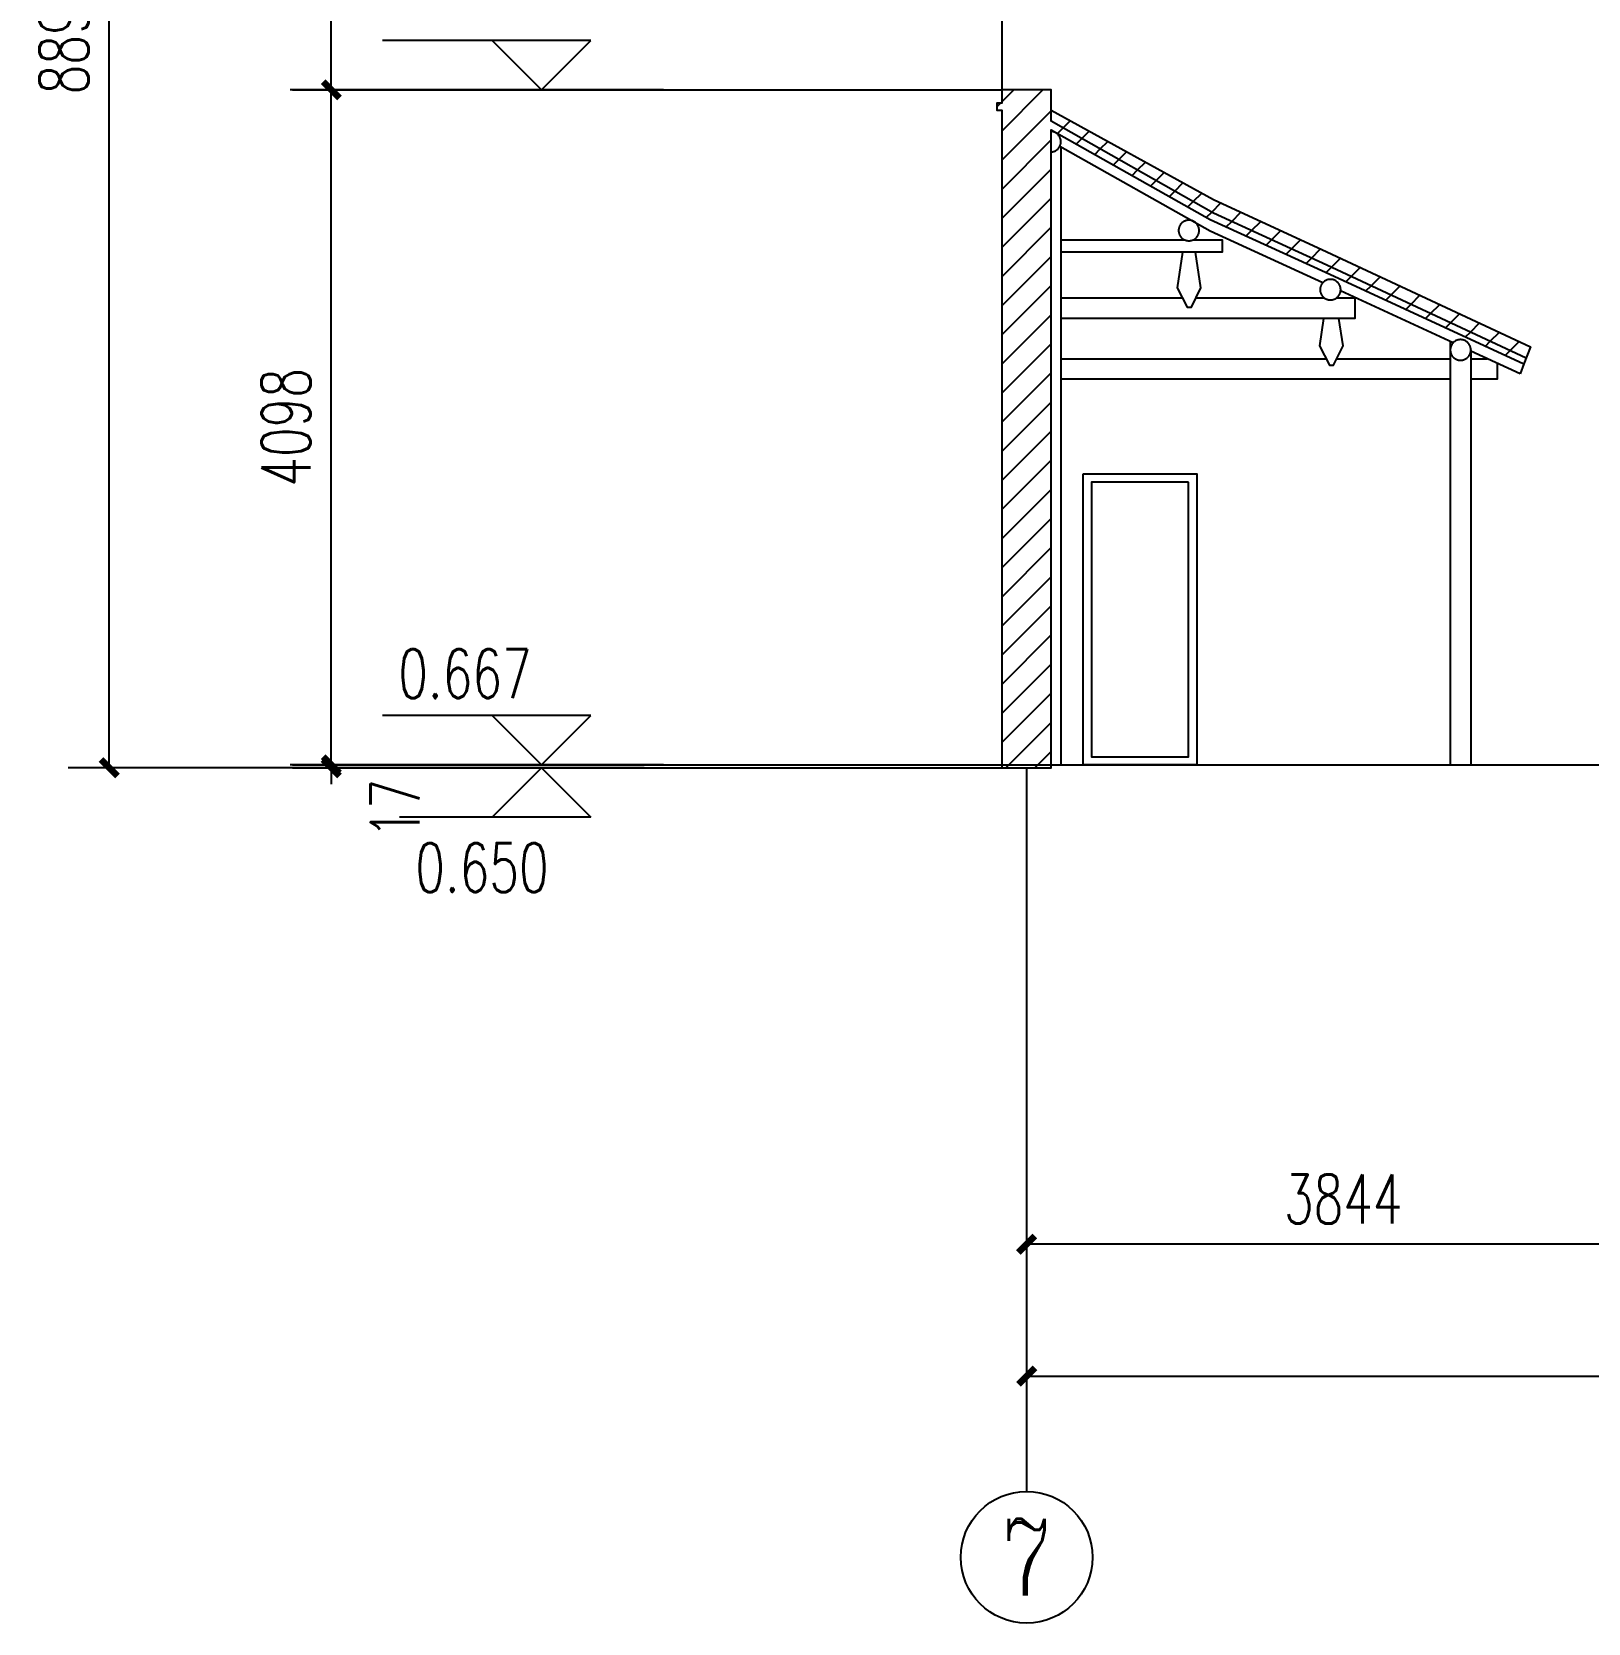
# Model space of a CAD drawing. Extents: x -20250 to 331240, y -699 to 63168.
# Drawn here: x 182935 to 192385, y 2655 to 12315 of the extents above; entities that cross this region are included whole.
import ezdxf
from ezdxf.enums import TextEntityAlignment as Align

# ---------------------------------------------------------------- set-up
doc = ezdxf.new("R2010")
doc.units = 0
doc.header["$LTSCALE"] = 1000
doc.header["$MEASUREMENT"] = 0
for name, color, linetype in [('AXIS', 3, 'Continuous'), ('AXIS_TEXT', 7, 'Continuous'), ('DIM_ELEV', 3, 'Continuous'), ('DOTE', 1, 'Continuous'), ('PUB_DIM', 3, 'Continuous'), ('PUB_HATCH', 8, 'Continuous'), ('PUB_TEXT', 7, 'Continuous'), ('WALL', 9, 'Continuous'), ('门', 4, 'Continuous')]:
    doc.layers.add(name, color=color, linetype=linetype)
doc.styles.add('_TCH_AXIS', font='COMPLEX', dxfattribs={"bigfont": 'GBCBIG'})
doc.styles.add('_TCH_DIM', font='SIMPLEX', dxfattribs={"bigfont": 'GBCBIG'})
doc.styles.add('_TCH_DIM_T3', font='SIMPLEX', dxfattribs={"width": 0.705882, "bigfont": 'GBCBIG'})
doc.dimstyles.new('_TCH_ARCH&&100', dxfattribs={"dimtxt": 297.5, "dimasz": 100, "dimexe": 250, "dimexo": 300, "dimgap": 126.25, "dimtad": 1, "dimdec": 0, "dimzin": 0, "dimdsep": 46, "dimtxsty": '_TCH_DIM_T3', "dimblk": 'ARCHTICK', "dimcen": 0.09, "dimclrt": 7, "dimazin": 2, "dimtfac": 1, "dimtdec": 0, "dimtix": 1, "dimtmove": 2, "dimatfit": 3, "dimfxl": 1, "dimtolj": 1, "dimtzin": 0, "dimarcsym": 0})
pattern_1 = [(45, (-59853.03, 80703.54), (-88.388383, 88.388383), [])]

# ---------------------------------------------------------------- blocks, each defined once
blk = doc.blocks.new('_ArchTick')
at = {"color": 0, "linetype": 'ByBlock', "const_width": 0.4}
blk.add_lwpolyline([(-0.5, -0.5), (0.5, 0.5)], dxfattribs=at)
blk = doc.blocks.new('*D22')
at = {"layer": 'AXIS', "color": 0, "lineweight": -2, "transparency": 16777216}
for p, q in [((188975.5, 7154.5), (188975.5, 4704.5)), ((192819.7, 7154.5), (192819.7, 4704.5)), ((192819.7, 4954.5), (188975.5, 4954.5))]:
    blk.add_line(p, q, dxfattribs=at)
at = {"layer": 'Defpoints', "color": 0, "transparency": 16777216}
for p in [(188975.5, 7454.5), (192819.7, 7454.5), (188975.5, 4954.5)]:
    blk.add_point(p, dxfattribs=at)
at = {"layer": 'AXIS', "color": 0, "lineweight": -2, "transparency": 16777216, "xscale": 100, "yscale": 100, "zscale": 100, "rotation": 180.0000000000002}
blk.add_blockref('_ArchTick', (188975.5, 4954.5), dxfattribs=at)
at = {"layer": 'AXIS', "color": 0, "lineweight": -2, "transparency": 16777216, "xscale": 100, "yscale": 100, "zscale": 100}
blk.add_blockref('_ArchTick', (192819.7, 4954.5), dxfattribs=at)
at = {"layer": 'AXIS', "color": 7, "transparency": 16777216, "insert": (190897.6, 5229.5), "char_height": 297.5, "attachment_point": 5, "style": '_TCH_DIM_T3'}
blk.add_mtext('\\A1;3844', dxfattribs=at)
blk = doc.blocks.new('*D60')
at = {"layer": 'Defpoints', "color": 0, "transparency": 16777216}
for p in [(183405.2, 16744.3), (186029.7, 16744.3), (186029.7, 7848.1)]:
    blk.add_point(p, dxfattribs=at)
at = {"layer": 'PUB_DIM', "color": 0, "lineweight": -2, "transparency": 16777216}
for p, q in [((185729.7, 16744.3), (183155.2, 16744.3)), ((183405.2, 7848.1), (183405.2, 16744.3)), ((185729.7, 7848.1), (183155.2, 7848.1))]:
    blk.add_line(p, q, dxfattribs=at)
at = {"layer": 'PUB_DIM', "color": 0, "lineweight": -2, "transparency": 16777216, "xscale": 100, "yscale": 100, "zscale": 100}
for p, rotation in [((183405.2, 16744.3), 90), ((183405.2, 7848.1), 270)]:
    blk.add_blockref('_ArchTick', p, dxfattribs=dict(at, rotation=rotation))
at = {"layer": 'PUB_DIM', "color": 7, "transparency": 16777216, "insert": (183130.2, 12296.2), "char_height": 297.5, "attachment_point": 5, "rotation": 90, "style": '_TCH_DIM_T3'}
blk.add_mtext('\\A1;8896', dxfattribs=at)
blk = doc.blocks.new('*D61')
at = {"layer": 'Defpoints', "color": 0, "transparency": 16777216}
for p in [(184753.1, 7864.9), (186329.7, 7864.9), (186329.7, 7848.1)]:
    blk.add_point(p, dxfattribs=at)
at = {"layer": 'PUB_DIM', "color": 0, "lineweight": -2, "transparency": 16777216}
for p, q in [((184753.1, 7864.9), (184753.1, 7964.9)), ((186029.7, 7864.9), (184503.1, 7864.9)), ((186029.7, 7848.1), (184503.1, 7848.1)), ((184753.1, 7848.1), (184753.1, 7864.9)), ((184753.1, 7848.1), (184753.1, 7748.1))]:
    blk.add_line(p, q, dxfattribs=at)
at = {"layer": 'PUB_DIM', "color": 0, "lineweight": -2, "transparency": 16777216, "xscale": 100, "yscale": 100, "zscale": 100}
for p, rotation in [((184753.1, 7864.9), 270), ((184753.1, 7848.1), 90)]:
    blk.add_blockref('_ArchTick', p, dxfattribs=dict(at, rotation=rotation))
at = {"layer": 'PUB_DIM', "color": 7, "transparency": 16777216, "insert": (185140.7, 7598.1), "char_height": 297.5, "attachment_point": 5, "rotation": 90, "style": '_TCH_DIM_T3'}
blk.add_mtext('\\A1;17', dxfattribs=at)
blk = doc.blocks.new('*D62')
at = {"layer": 'Defpoints', "color": 0, "transparency": 16777216}
for p in [(184753.1, 11962.8), (186329.7, 11962.8), (186329.7, 7864.9)]:
    blk.add_point(p, dxfattribs=at)
at = {"layer": 'PUB_DIM', "color": 0, "lineweight": -2, "transparency": 16777216}
for p, q in [((186029.7, 11962.8), (184503.1, 11962.8)), ((184753.1, 7864.9), (184753.1, 11962.8)), ((186029.7, 7864.9), (184503.1, 7864.9))]:
    blk.add_line(p, q, dxfattribs=at)
at = {"layer": 'PUB_DIM', "color": 0, "lineweight": -2, "transparency": 16777216, "xscale": 100, "yscale": 100, "zscale": 100}
for p, rotation in [((184753.1, 11962.8), 90), ((184753.1, 7864.9), 270)]:
    blk.add_blockref('_ArchTick', p, dxfattribs=dict(at, rotation=rotation))
at = {"layer": 'PUB_DIM', "color": 7, "transparency": 16777216, "insert": (184478.1, 9913.9), "char_height": 297.5, "attachment_point": 5, "rotation": 90, "style": '_TCH_DIM_T3'}
blk.add_mtext('\\A1;4098', dxfattribs=at)
blk = doc.blocks.new('*D63')
at = {"layer": 'Defpoints', "color": 0, "transparency": 16777216}
for p in [(184753.1, 14214.5), (186329.7, 14214.5), (186329.7, 11962.8)]:
    blk.add_point(p, dxfattribs=at)
at = {"layer": 'PUB_DIM', "color": 0, "lineweight": -2, "transparency": 16777216}
for p, q in [((186029.7, 14214.5), (184503.1, 14214.5)), ((184753.1, 11962.8), (184753.1, 14214.5)), ((186029.7, 11962.8), (184503.1, 11962.8))]:
    blk.add_line(p, q, dxfattribs=at)
at = {"layer": 'PUB_DIM', "color": 0, "lineweight": -2, "transparency": 16777216, "xscale": 100, "yscale": 100, "zscale": 100}
for p, rotation in [((184753.1, 14214.5), 90), ((184753.1, 11962.8), 270)]:
    blk.add_blockref('_ArchTick', p, dxfattribs=dict(at, rotation=rotation))
at = {"layer": 'PUB_DIM', "color": 7, "transparency": 16777216, "insert": (184478.1, 13088.6), "char_height": 297.5, "attachment_point": 5, "rotation": 90, "style": '_TCH_DIM_T3'}
blk.add_mtext('\\A1;2252', dxfattribs=at)
blk = doc.blocks.new('*D111')
at = {"layer": 'AXIS', "color": 0, "lineweight": -2, "transparency": 16777216}
for p, q in [((188975.5, 7154.5), (188975.5, 3904.5)), ((198638.3, 7154.5), (198638.3, 3904.5)), ((188975.5, 4154.5), (198638.3, 4154.5))]:
    blk.add_line(p, q, dxfattribs=at)
at = {"layer": 'Defpoints', "color": 0, "transparency": 16777216}
for p in [(188975.5, 7454.5), (198638.3, 7454.5), (198638.3, 4154.5)]:
    blk.add_point(p, dxfattribs=at)
at = {"layer": 'AXIS', "color": 0, "lineweight": -2, "transparency": 16777216, "xscale": 100, "yscale": 100, "zscale": 100, "rotation": 180}
blk.add_blockref('_ArchTick', (188975.5, 4154.5), dxfattribs=at)
at = {"layer": 'AXIS', "color": 0, "lineweight": -2, "transparency": 16777216, "xscale": 100, "yscale": 100, "zscale": 100}
blk.add_blockref('_ArchTick', (198638.3, 4154.5), dxfattribs=at)
at = {"layer": 'AXIS', "color": 7, "transparency": 16777216, "insert": (193806.9, 4429.5), "char_height": 297.5, "attachment_point": 5, "style": '_TCH_DIM_T3'}
blk.add_mtext('\\A1;9663', dxfattribs=at)

msp = doc.modelspace()

# ---------------------------------------------------------------- hatches: boundary and pattern name
at = {"layer": 'PUB_HATCH'}
h = msp.add_hatch(dxfattribs=at)
h.set_pattern_fill('普通砖', color=256, scale=50, style=0)
h.set_pattern_definition(pattern_1)
h.paths.add_polyline_path([(189123.6, 11962.8), (188823.9, 11962.8), (188823.9, 11881.3), (188794.1, 11881.3), (188794.1, 11839.2), (188823.9, 11839.2), (188823.9, 7848.1), (189123.6, 7848.1), (189123.6, 11719.5), (190090.6, 11176.7), (190789.2, 10855.7), (191995, 10298.9), (192008.8, 10334.7), (190798, 10897.8), (190110.6, 11215.4), (189123.6, 11773.5)])
h = msp.add_hatch(dxfattribs=at)
h.set_pattern_fill('普通砖', color=256, scale=50, style=0)
h.set_pattern_definition(pattern_1)
h.paths.add_polyline_path([(189123.6, 11839.1), (189123.6, 11773.5), (190110.6, 11215.4), (190798, 10897.8), (192008.8, 10334.7), (192035.6, 10403.7), (190798, 10979.3), (190110.6, 11296.8)])

# ---------------------------------------------------------------- linework, layer by layer
at = {"layer": 'AXIS'}
msp.add_line((188975.5, 7454.5, 0), (188975.5, 3454.5, 0), dxfattribs=at)
msp.add_circle((188975.5, 3054.5), 400, dxfattribs=at)
at = {"layer": 'DIM_ELEV'}
for p, q in [((186329.7, 12262.8), (185063.7, 12262.8)), ((186029.7, 11962.8), (185729.7, 12262.8)), ((186029.7, 11962.8), (186329.7, 12262.8)), ((186771.4, 11962.8), (185729.7, 11962.8)), ((186329.7, 8164.9), (185063.7, 8164.9)), ((186029.7, 7864.9), (185729.7, 8164.9)), ((186029.7, 7864.9), (186329.7, 8164.9)), ((186771.4, 7864.9), (185729.7, 7864.9)), ((186029.7, 7848.1), (185729.7, 7548.1)), ((186653.9, 7848.1), (185729.7, 7848.1)), ((186029.7, 7848.1), (186329.7, 7548.1)), ((186329.7, 7548.1), (185167.2, 7548.1))]:
    msp.add_line(p, q, dxfattribs=at)
at = {"layer": 'DOTE'}
msp.add_line((188975.5, 7848.7, 0), (188975.5, 7454.5, 0), dxfattribs=at)
at = {"layer": 'DOTE', "elevation": 0}
for points in [[(184518.5, 11962.8), (188823.9, 11962.8)], [(184518.5, 7864.9), (202243.7, 7864.9)], [(184518.5, 7848.1), (188823.9, 7848.1)]]:
    msp.add_lwpolyline(points, dxfattribs=at)
at = {"layer": 'WALL'}
for points in [[(198721.4, 7864.9, 0), (198721.4, 10934.2, 0), (198783.3, 10934.2, 0), (198783.3, 11961.1, 0), (198816.5, 11961.1, 0), (198816.5, 12013.8, 0), (198347.7, 12013.8, 0), (198347.7, 16387.6, 0), (198201.5, 16387.6, 0), (198201.5, 16744.3, 0), (188970.1, 16744.3, 0), (188970.1, 16387.6, 0), (188823.9, 16387.6, 0), (188823.9, 11881.3, 0), (188794.1, 11881.3, 0), (188794.1, 11839.2, 0), (188823.9, 11839.2, 0), (188823.9, 7848.1, 0), (189123.6, 7848.1, 0), (189123.6, 11719.5, 0), (190090.6, 11176.7, 0), (190789.2, 10855.7, 0), (191995, 10298.9, 0)], [(192008.8, 10334.7, 0), (190798, 10897.8, 0), (190110.6, 11215.4, 0), (189123.6, 11773.5, 0), (189123.6, 11962.8, 0), (188823.9, 11962.8, 0)], [(189123.6, 11839.2, 0), (190110.6, 11296.8, 0), (190798, 10979.3, 0), (192035.6, 10403.7, 0), (191995, 10298.9, 0), (191971.6, 10238.5, 0)], [(189123.6, 11586.2, 0), (189126.7, 11586.3, 0), (189129.7, 11586.7, 0), (189132.8, 11587.2, 0), (189135.7, 11587.8, 0), (189138.6, 11588.6, 0), (189141.5, 11589.5, 0), (189144.2, 11590.6, 0), (189147, 11591.7, 0), (189149.6, 11593, 0), (189152.2, 11594.4, 0), (189154.7, 11595.9, 0), (189157.1, 11597.6, 0), (189159.5, 11599.3, 0), (189161.7, 11601.2, 0), (189163.9, 11603.1, 0), (189166, 11605.2, 0), (189167.9, 11607.3, 0), (189169.8, 11609.5, 0), (189171.6, 11611.8, 0), (189173.2, 11614.2, 0), (189174.8, 11616.7, 0), (189176.2, 11619.3, 0), (189177.5, 11621.9, 0), (189178.7, 11624.6, 0), (189179.8, 11627.4, 0), (189180.7, 11630.2, 0), (189181.5, 11633.1, 0), (189182.2, 11636.1, 0), (189182.7, 11639.1, 0), (189183.1, 11642.1, 0), (189183.3, 11645.2, 0), (189183.4, 11648.3, 0), (189183.3, 11651.4, 0), (189183.1, 11654.5, 0), (189182.7, 11657.6, 0), (189182.2, 11660.6, 0), (189181.5, 11663.5, 0), (189180.7, 11666.4, 0), (189179.8, 11669.2, 0), (189178.7, 11672, 0), (189177.5, 11674.7, 0), (189176.2, 11677.3, 0), (189174.8, 11679.9, 0), (189173.2, 11682.4, 0), (189171.6, 11684.8, 0), (189169.8, 11687.1, 0), (189167.9, 11689.3, 0), (189166, 11691.5, 0), (189163.9, 11693.5, 0), (189161.7, 11695.5, 0), (189159.5, 11697.3, 0), (189157.1, 11699, 0), (189154.7, 11700.7, 0), (189152.2, 11702.2, 0), (189149.6, 11703.6, 0), (189147, 11704.9, 0), (189144.2, 11706.1, 0), (189141.5, 11707.1, 0), (189138.6, 11708, 0), (189135.7, 11708.8, 0), (189132.8, 11709.4, 0), (189129.7, 11709.9, 0), (189126.7, 11710.3, 0), (189123.6, 11710.5, 0)], [(190773.5, 10791.7, 0), (190090.6, 11105.6, 0), (189175.9, 11619, 0)], [(189183.4, 11614.7, 0), (189183.4, 7864.9, 0)], [(189984.4, 11051.9, 0), (190161.7, 11051.9, 0), (190161.7, 10977.7, 0), (189183.4, 10977.7, 0)], [(189183.4, 11051.9, 0), (189936.8, 11051.9, 0)], [(189922.5, 10977.7, 0), (189889.4, 10761.6, 0), (189950.4, 10643.4, 0), (189975.8, 10643.4, 0), (190033.1, 10760.3, 0), (190000, 10977.7, 0)], [(191564.4, 10426.5, 0), (190881.4, 10742, 0)], [(190857.5, 10700.7, 0), (190968.7, 10700.7, 0), (190968.7, 10575.7, 0), (189183.4, 10575.7, 0)], [(189183.4, 10700.7, 0), (189920.8, 10700.7, 0)], [(190003.9, 10700.7, 0), (190782.1, 10700.7, 0)], [(190778, 10575.7, 0), (190752.6, 10409.9, 0), (190813.6, 10291.7, 0), (190839, 10291.7, 0), (190896.3, 10408.6, 0), (190870.9, 10575.7, 0)], [(191547.3, 10434.4, 0), (191547.3, 7864.9, 0)], [(191971.6, 10238.5, 0), (191671.5, 10377.1, 0)], [(191672.3, 10384.1, 0), (191672.3, 7864.9, 0)], [(189183.4, 10330.9, 0), (190793.4, 10330.9, 0)], [(190858.2, 10330.9, 0), (191547.3, 10330.9, 0)], [(191672.3, 10330.9, 0), (191771.5, 10330.9, 0)], [(191832.3, 10302.8, 0), (191832.3, 10205.9, 0), (191672.3, 10205.9, 0)], [(191547.3, 10205.9, 0), (189183.4, 10205.9, 0)], [(189123.6, 7864.9, 0), (198721.4, 7864.9, 0)]]:
    msp.add_polyline3d(points, dxfattribs=at)
for points in [[(190023, 11109.3, 0), (190023, 11112.5, 0), (190022.7, 11115.7, 0), (190022.3, 11118.8, 0), (190021.8, 11121.9, 0), (190021.1, 11124.9, 0), (190020.2, 11127.8, 0), (190019.2, 11130.7, 0), (190018.1, 11133.6, 0), (190016.9, 11136.4, 0), (190015.5, 11139.1, 0), (190014, 11141.7, 0), (190012.4, 11144.2, 0), (190010.6, 11146.7, 0), (190008.8, 11149, 0), (190006.8, 11151.3, 0), (190004.7, 11153.5, 0), (190002.6, 11155.5, 0), (190000.3, 11157.5, 0), (189997.9, 11159.3, 0), (189995.5, 11161.1, 0), (189992.9, 11162.7, 0), (189990.3, 11164.2, 0), (189987.6, 11165.6, 0), (189984.9, 11166.8, 0), (189982, 11168, 0), (189979.1, 11168.9, 0), (189976.2, 11169.8, 0), (189973.1, 11170.5, 0), (189970.1, 11171, 0), (189967, 11171.4, 0), (189963.8, 11171.7, 0), (189960.6, 11171.7, 0), (189957.4, 11171.7, 0), (189954.2, 11171.4, 0), (189951.1, 11171, 0), (189948, 11170.5, 0), (189945, 11169.8, 0), (189942, 11168.9, 0), (189939.1, 11168, 0), (189936.3, 11166.8, 0), (189933.5, 11165.6, 0), (189930.8, 11164.2, 0), (189928.2, 11162.7, 0), (189925.7, 11161.1, 0), (189923.2, 11159.3, 0), (189920.8, 11157.5, 0), (189918.6, 11155.5, 0), (189916.4, 11153.5, 0), (189914.3, 11151.3, 0), (189912.4, 11149, 0), (189910.5, 11146.7, 0), (189908.8, 11144.2, 0), (189907.1, 11141.7, 0), (189905.6, 11139.1, 0), (189904.3, 11136.4, 0), (189903, 11133.6, 0), (189901.9, 11130.7, 0), (189900.9, 11127.9, 0), (189900.1, 11124.9, 0), (189899.4, 11121.9, 0), (189898.8, 11118.8, 0), (189898.4, 11115.7, 0), (189898.2, 11112.5, 0), (189898.1, 11109.3, 0), (189898.2, 11106.1, 0), (189898.4, 11102.9, 0), (189898.8, 11099.8, 0), (189899.4, 11096.7, 0), (189900.1, 11093.7, 0), (189900.9, 11090.7, 0), (189901.9, 11087.8, 0), (189903, 11085, 0), (189904.3, 11082.2, 0), (189905.6, 11079.5, 0), (189907.1, 11076.9, 0), (189908.8, 11074.4, 0), (189910.5, 11071.9, 0), (189912.4, 11069.6, 0), (189914.3, 11067.3, 0), (189916.4, 11065.1, 0), (189918.6, 11063.1, 0), (189920.8, 11061.1, 0), (189923.2, 11059.2, 0), (189925.7, 11057.5, 0), (189928.2, 11055.9, 0), (189930.8, 11054.4, 0), (189933.5, 11053, 0), (189936.3, 11051.7, 0), (189939.1, 11050.6, 0), (189942, 11049.6, 0), (189945, 11048.8, 0), (189948, 11048.1, 0), (189951.1, 11047.5, 0), (189954.2, 11047.2, 0), (189957.4, 11046.9, 0), (189960.6, 11046.8, 0), (189963.8, 11046.9, 0), (189967, 11047.2, 0), (189970.1, 11047.5, 0), (189973.1, 11048.1, 0), (189976.2, 11048.8, 0), (189979.1, 11049.6, 0), (189982, 11050.6, 0), (189984.9, 11051.7, 0), (189987.6, 11053, 0), (189990.3, 11054.4, 0), (189992.9, 11055.9, 0), (189995.5, 11057.5, 0), (189997.9, 11059.2, 0), (190000.3, 11061.1, 0), (190002.6, 11063.1, 0), (190004.7, 11065.1, 0), (190006.8, 11067.3, 0), (190008.8, 11069.6, 0), (190010.6, 11071.9, 0), (190012.4, 11074.4, 0), (190014, 11076.9, 0), (190015.5, 11079.5, 0), (190016.9, 11082.2, 0), (190018.1, 11085, 0), (190019.2, 11087.8, 0), (190020.2, 11090.7, 0), (190021.1, 11093.7, 0), (190021.8, 11096.7, 0), (190022.3, 11099.8, 0), (190022.7, 11102.9, 0), (190023, 11106.1, 0)], [(190882.3, 10750.2, 0), (190882.2, 10753.5, 0), (190882, 10756.7, 0), (190881.6, 10759.8, 0), (190881, 10762.8, 0), (190880.3, 10765.9, 0), (190879.5, 10768.8, 0), (190878.5, 10771.7, 0), (190877.4, 10774.6, 0), (190876.1, 10777.3, 0), (190874.8, 10780, 0), (190873.2, 10782.7, 0), (190871.6, 10785.2, 0), (190869.9, 10787.6, 0), (190868, 10790, 0), (190866.1, 10792.2, 0), (190864, 10794.4, 0), (190861.8, 10796.5, 0), (190859.6, 10798.5, 0), (190857.2, 10800.3, 0), (190854.7, 10802.1, 0), (190852.2, 10803.7, 0), (190849.6, 10805.2, 0), (190846.9, 10806.6, 0), (190844.1, 10807.8, 0), (190841.3, 10808.9, 0), (190838.4, 10809.9, 0), (190835.4, 10810.8, 0), (190832.4, 10811.5, 0), (190829.3, 10812, 0), (190826.2, 10812.4, 0), (190823, 10812.7, 0), (190819.8, 10812.7, 0), (190816.6, 10812.7, 0), (190813.5, 10812.4, 0), (190810.3, 10812, 0), (190807.2, 10811.5, 0), (190804.2, 10810.7, 0), (190801.3, 10809.9, 0), (190798.4, 10808.9, 0), (190795.5, 10807.8, 0), (190792.8, 10806.6, 0), (190790.1, 10805.2, 0), (190787.5, 10803.7, 0), (190784.9, 10802.1, 0), (190782.5, 10800.3, 0), (190780.1, 10798.5, 0), (190777.8, 10796.5, 0), (190775.7, 10794.4, 0), (190773.6, 10792.2, 0), (190771.6, 10790, 0), (190769.8, 10787.6, 0), (190768, 10785.2, 0), (190766.4, 10782.7, 0), (190764.9, 10780, 0), (190763.5, 10777.3, 0), (190762.3, 10774.6, 0), (190761.2, 10771.7, 0), (190760.2, 10768.8, 0), (190759.3, 10765.9, 0), (190758.6, 10762.8, 0), (190758.1, 10759.8, 0), (190757.7, 10756.7, 0), (190757.4, 10753.5, 0), (190757.4, 10750.2, 0), (190757.4, 10747.1, 0), (190757.7, 10743.9, 0), (190758.1, 10740.7, 0), (190758.6, 10737.7, 0), (190759.3, 10734.7, 0), (190760.2, 10731.7, 0), (190761.2, 10728.8, 0), (190762.3, 10726, 0), (190763.5, 10723.2, 0), (190764.9, 10720.5, 0), (190766.4, 10717.9, 0), (190768, 10715.3, 0), (190769.8, 10712.9, 0), (190771.6, 10710.5, 0), (190773.6, 10708.3, 0), (190775.7, 10706.1, 0), (190777.8, 10704, 0), (190780.1, 10702.1, 0), (190782.5, 10700.2, 0), (190784.9, 10698.5, 0), (190787.5, 10696.8, 0), (190790.1, 10695.3, 0), (190792.8, 10694, 0), (190795.5, 10692.7, 0), (190798.4, 10691.6, 0), (190801.3, 10690.6, 0), (190804.2, 10689.7, 0), (190807.2, 10689.1, 0), (190810.3, 10688.5, 0), (190813.5, 10688.1, 0), (190816.6, 10687.9, 0), (190819.8, 10687.8, 0), (190823, 10687.9, 0), (190826.2, 10688.1, 0), (190829.3, 10688.5, 0), (190832.4, 10689.1, 0), (190835.4, 10689.7, 0), (190838.4, 10690.6, 0), (190841.3, 10691.6, 0), (190844.1, 10692.7, 0), (190846.9, 10694, 0), (190849.6, 10695.3, 0), (190852.2, 10696.8, 0), (190854.7, 10698.5, 0), (190857.2, 10700.2, 0), (190859.6, 10702.1, 0), (190861.8, 10704, 0), (190864, 10706.1, 0), (190866.1, 10708.3, 0), (190868, 10710.5, 0), (190869.9, 10712.9, 0), (190871.6, 10715.3, 0), (190873.2, 10717.9, 0), (190874.8, 10720.5, 0), (190876.1, 10723.2, 0), (190877.4, 10726, 0), (190878.5, 10728.8, 0), (190879.5, 10731.7, 0), (190880.3, 10734.7, 0), (190881, 10737.7, 0), (190881.6, 10740.7, 0), (190882, 10743.9, 0), (190882.2, 10747.1, 0)], [(191672.3, 10384.1, 0), (191672.2, 10387.3, 0), (191672, 10390.5, 0), (191671.6, 10393.6, 0), (191671, 10396.7, 0), (191670.3, 10399.7, 0), (191669.5, 10402.7, 0), (191668.5, 10405.6, 0), (191667.4, 10408.4, 0), (191666.1, 10411.2, 0), (191664.7, 10413.9, 0), (191663.2, 10416.5, 0), (191661.6, 10419, 0), (191659.9, 10421.5, 0), (191658, 10423.8, 0), (191656, 10426.1, 0), (191654, 10428.3, 0), (191651.8, 10430.4, 0), (191649.5, 10432.3, 0), (191647.2, 10434.2, 0), (191644.7, 10435.9, 0), (191642.2, 10437.6, 0), (191639.6, 10439.1, 0), (191636.9, 10440.4, 0), (191634.1, 10441.7, 0), (191631.3, 10442.8, 0), (191628.4, 10443.8, 0), (191625.4, 10444.6, 0), (191622.4, 10445.3, 0), (191619.3, 10445.9, 0), (191616.2, 10446.3, 0), (191613, 10446.5, 0), (191609.8, 10446.6, 0), (191606.6, 10446.5, 0), (191603.4, 10446.3, 0), (191600.3, 10445.9, 0), (191597.2, 10445.3, 0), (191594.2, 10444.6, 0), (191591.2, 10443.8, 0), (191588.3, 10442.8, 0), (191585.5, 10441.7, 0), (191582.7, 10440.4, 0), (191580, 10439.1, 0), (191577.4, 10437.6, 0), (191574.9, 10435.9, 0), (191572.4, 10434.2, 0), (191570.1, 10432.3, 0), (191567.8, 10430.4, 0), (191565.6, 10428.3, 0), (191563.6, 10426.1, 0), (191561.6, 10423.8, 0), (191559.8, 10421.5, 0), (191558, 10419, 0), (191556.4, 10416.5, 0), (191554.9, 10413.9, 0), (191553.5, 10411.2, 0), (191552.2, 10408.4, 0), (191551.1, 10405.6, 0), (191550.1, 10402.7, 0), (191549.3, 10399.7, 0), (191548.6, 10396.7, 0), (191548.1, 10393.6, 0), (191547.7, 10390.5, 0), (191547.4, 10387.3, 0), (191547.3, 10384.1, 0), (191547.4, 10380.9, 0), (191547.7, 10377.7, 0), (191548.1, 10374.6, 0), (191548.6, 10371.6, 0), (191549.3, 10368.5, 0), (191550.1, 10365.6, 0), (191551.1, 10362.7, 0), (191552.2, 10359.8, 0), (191553.5, 10357.1, 0), (191554.9, 10354.4, 0), (191556.4, 10351.7, 0), (191558, 10349.2, 0), (191559.7, 10346.8, 0), (191561.6, 10344.4, 0), (191563.6, 10342.2, 0), (191565.6, 10340, 0), (191567.8, 10337.9, 0), (191570.1, 10335.9, 0), (191572.4, 10334.1, 0), (191574.9, 10332.3, 0), (191577.4, 10330.7, 0), (191580, 10329.2, 0), (191582.7, 10327.8, 0), (191585.5, 10326.6, 0), (191588.3, 10325.5, 0), (191591.2, 10324.5, 0), (191594.2, 10323.6, 0), (191597.2, 10322.9, 0), (191600.3, 10322.4, 0), (191603.4, 10322, 0), (191606.6, 10321.7, 0), (191609.8, 10321.7, 0), (191613, 10321.7, 0), (191616.2, 10322, 0), (191619.3, 10322.4, 0), (191622.4, 10322.9, 0), (191625.4, 10323.6, 0), (191628.4, 10324.5, 0), (191631.3, 10325.5, 0), (191634.1, 10326.6, 0), (191636.9, 10327.8, 0), (191639.6, 10329.2, 0), (191642.2, 10330.7, 0), (191644.7, 10332.3, 0), (191647.2, 10334.1, 0), (191649.5, 10335.9, 0), (191651.8, 10337.9, 0), (191654, 10340, 0), (191656, 10342.2, 0), (191658, 10344.4, 0), (191659.9, 10346.8, 0), (191661.6, 10349.2, 0), (191663.2, 10351.7, 0), (191664.7, 10354.4, 0), (191666.1, 10357.1, 0), (191667.4, 10359.8, 0), (191668.5, 10362.7, 0), (191669.5, 10365.6, 0), (191670.3, 10368.5, 0), (191671, 10371.6, 0), (191671.6, 10374.6, 0), (191672, 10377.7, 0), (191672.2, 10380.9, 0)]]:
    msp.add_polyline3d(points, close=True, dxfattribs=at)
at = {"layer": '门'}
for points in [[(189319.1, 9631.9, 0), (190008.9, 9631.9, 0), (190008.9, 7864.9, 0), (189319.1, 7864.9, 0)], [(189958.9, 9581.9, 0), (189369.1, 9581.9, 0), (189369.1, 7914.9, 0), (189958.9, 7914.9, 0)]]:
    msp.add_polyline3d(points, close=True, dxfattribs=at)

# ---------------------------------------------------------------- texts
at = {"layer": 'AXIS_TEXT', "style": '_TCH_AXIS'}
msp.add_text('7', height=465.9, dxfattribs=at).set_placement((188820.2, 2821.5), (189130.8, 2821.5), align=Align.FIT)
at = {"layer": 'PUB_TEXT', "style": '_TCH_DIM', "width": 0.705882}
for s, p in [('0.667', (185159.7, 8269.9)), ('0.650', (185263.2, 7093.1))]:
    msp.add_text(s, height=297.5, dxfattribs=at).set_placement(p)

# ---------------------------------------------------------------- dimensions: what is measured, and where the dimension line sits
at = {"layer": 'AXIS'}
for p1, p2, distance, picture, middle in [((192819.7, 7454.5, 0), (188975.5, 7454.5, 0), 2500, '*D22', (190897.6, 5229.5, 0)), ((188975.5, 7454.5), (198638.3, 7454.5), -3300, '*D111', (193806.9, 4429.5))]:
    dim = msp.add_aligned_dim(p1=p1, p2=p2, distance=distance, dimstyle='_TCH_ARCH&&100', dxfattribs=at)
    dim.commit()
    dim.dimension.update_dxf_attribs({"geometry": picture, "text_midpoint": middle})
at = {"layer": 'PUB_DIM'}
for p1, p2, distance, picture, middle in [((186029.7, 7848.1), (186029.7, 16744.3), 2624.5, '*D60', (183130.2, 12296.2)), ((186329.7, 11962.8), (186329.7, 14214.5), 1576.6, '*D63', (184478.1, 13088.6)), ((186329.7, 7864.9), (186329.7, 11962.8), 1576.6, '*D62', (184478.1, 9913.9))]:
    dim = msp.add_aligned_dim(p1=p1, p2=p2, distance=distance, dimstyle='_TCH_ARCH&&100', dxfattribs=at)
    dim.commit()
    dim.dimension.update_dxf_attribs({"geometry": picture, "text_midpoint": middle})
dim = msp.add_linear_dim(base=(184753.1, 7864.9), p1=(186329.7, 7848.1), p2=(186329.7, 7864.9), angle=90, dimstyle='_TCH_ARCH&&100', dxfattribs=at)
dim.commit()
dim.dimension.update_dxf_attribs({"geometry": '*D61', "text_midpoint": (185140.7, 7598.1), "dimtype": 129})

doc.saveas('drawing.dxf')
